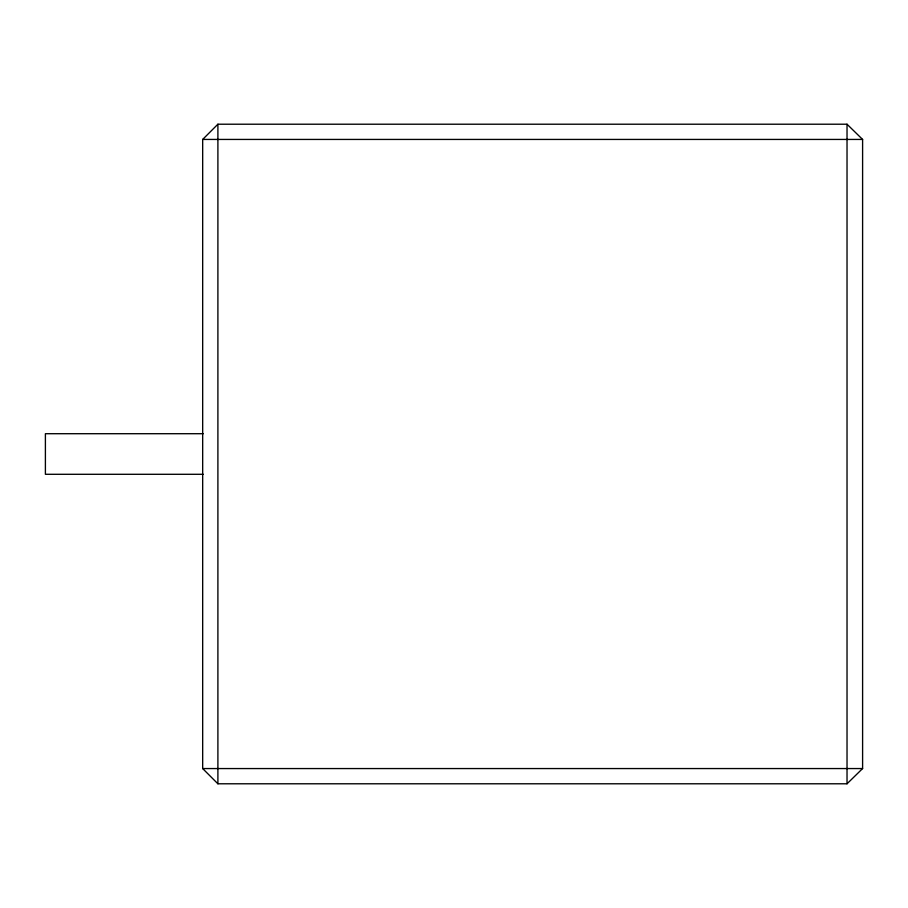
<?xml version="1.0" encoding="UTF-8"?>
<svg xmlns="http://www.w3.org/2000/svg" width="908" height="908" viewBox="0 0 908 908"><rect width="100%" height="100%" fill="white"/><g stroke="black" fill="none" stroke-linecap="round" stroke-linejoin="round"><path stroke-width="1.36" d="M202.677 139.435L217.897 124.214L847.028 124.214L862.6 139.435L862.6 768.554L847.028 783.786L217.897 783.786L202.677 768.565L202.677 139.435L862.6 139.435M203.244 433.706L45.4 433.706L45.4 474.294L203.244 474.294M202.677 768.565L862.6 768.554M847.028 124.214L847.028 783.786M217.897 124.214L217.897 783.786"/></g></svg>
